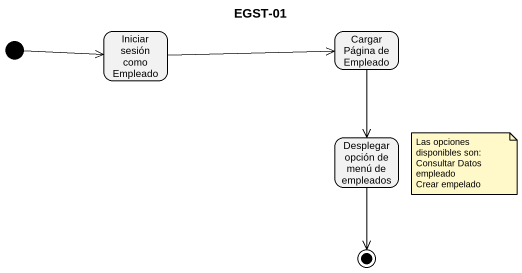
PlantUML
@startuml
title EGST-01
hide empty description
state "Iniciar sesión como Empleado" as Iniciar_sesión_como_Empleado
state "Cargar Página de Empleado" as Cargar_Página_de_Empleado
state "Desplegar opción de menú de empleados" as Desplegar_opción_de_menú_de
[*] -right-> Iniciar_sesión_como_Empleado
Iniciar_sesión_como_Empleado -right-> Cargar_Página_de_Empleado
Cargar_Página_de_Empleado --> Desplegar_opción_de_menú_de
Desplegar_opción_de_menú_de --> [*]
note as N1
  Las opciones disponibles son:
  Consultar Datos empleado
  Crear empelado
end note
@enduml
